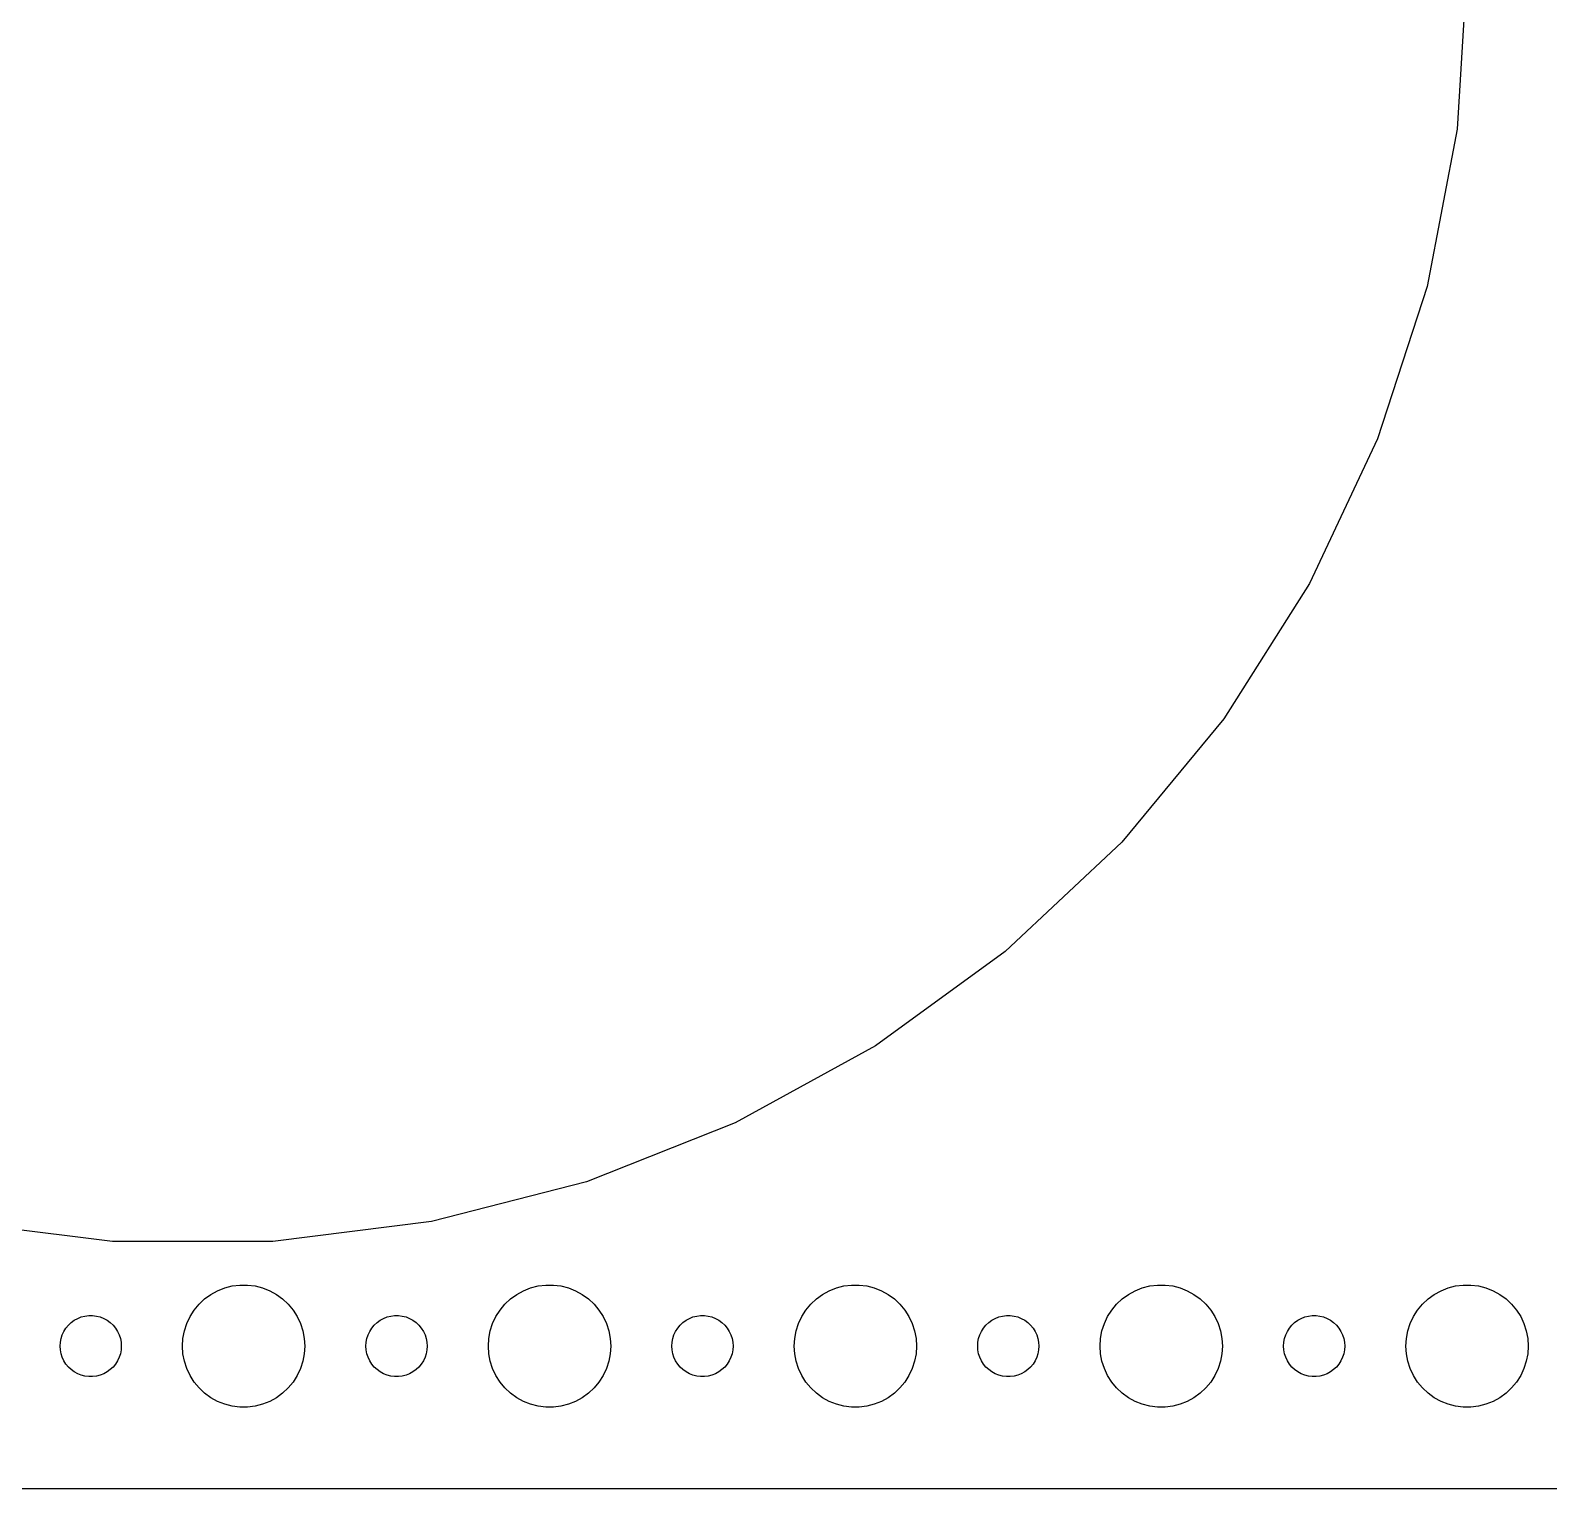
# Model space of a CAD drawing. Header units: metres. Extents: x -210 to 210, y -74 to 74.
# Drawn here: x -138 to -63.5, y -74.5 to -3 of the extents above; entities that cross this region are included whole.
import ezdxf

# ---------------------------------------------------------------- set-up
doc = ezdxf.new("R2010")
doc.units = ezdxf.units.M

msp = doc.modelspace()

# ---------------------------------------------------------------- linework, layer by layer
for p, q in [((-67.5, 0), (-67.9928, -7.83331)), ((-67.9928, -7.83331), (-69.4635, -15.5431)), ((-69.4635, -15.5431), (-71.889, -23.0078)), ((-71.889, -23.0078), (-75.2308, -30.1096)), ((-75.2308, -30.1096), (-79.4364, -36.7366)), ((-79.4364, -36.7366), (-84.4395, -42.7842)), ((-84.4395, -42.7842), (-90.161, -48.1571)), ((-90.161, -48.1571), (-96.5108, -52.7705)), ((-96.5108, -52.7705), (-103.389, -56.5517)), ((-103.389, -56.5517), (-110.686, -59.441)), ((-110.686, -59.441), (-118.289, -61.3929)), ((-133.924, -62.3767), (-141.711, -61.3929)), ((-118.289, -61.3929), (-126.076, -62.3767)), ((-126.076, -62.3767), (-133.924, -62.3767)), ((-128.777, -64.7855), (-128.427, -64.6468)), ((-128.427, -64.6468), (-128.062, -64.5531)), ((-128.062, -64.5531), (-127.688, -64.5059)), ((-127.688, -64.5059), (-127.312, -64.5059)), ((-127.312, -64.5059), (-126.938, -64.5531)), ((-126.938, -64.5531), (-126.573, -64.6468)), ((-126.573, -64.6468), (-126.223, -64.7855)), ((-113.777, -64.7855), (-113.427, -64.6468)), ((-113.427, -64.6468), (-113.062, -64.5531)), ((-113.062, -64.5531), (-112.688, -64.5059)), ((-112.688, -64.5059), (-112.312, -64.5059)), ((-112.312, -64.5059), (-111.938, -64.5531)), ((-111.938, -64.5531), (-111.573, -64.6468)), ((-111.573, -64.6468), (-111.223, -64.7855)), ((-98.7773, -64.7855), (-98.427, -64.6468)), ((-98.427, -64.6468), (-98.0621, -64.5531)), ((-98.0621, -64.5531), (-97.6884, -64.5059)), ((-97.6884, -64.5059), (-97.3116, -64.5059)), ((-97.3116, -64.5059), (-96.9379, -64.5531)), ((-96.9379, -64.5531), (-96.573, -64.6468)), ((-96.573, -64.6468), (-96.2227, -64.7855)), ((-83.7773, -64.7855), (-83.427, -64.6468)), ((-83.427, -64.6468), (-83.0621, -64.5531)), ((-83.0621, -64.5531), (-82.6884, -64.5059)), ((-82.6884, -64.5059), (-82.3116, -64.5059)), ((-82.3116, -64.5059), (-81.9379, -64.5531)), ((-81.9379, -64.5531), (-81.573, -64.6468)), ((-81.573, -64.6468), (-81.2227, -64.7855)), ((-68.7773, -64.7855), (-68.427, -64.6468)), ((-68.427, -64.6468), (-68.0621, -64.5531)), ((-68.0621, -64.5531), (-67.6884, -64.5059)), ((-67.6884, -64.5059), (-67.3116, -64.5059)), ((-67.3116, -64.5059), (-66.9379, -64.5531)), ((-66.9379, -64.5531), (-66.573, -64.6468)), ((-66.573, -64.6468), (-66.2227, -64.7855)), ((-129.927, -65.7366), (-129.687, -65.4464)), ((-129.687, -65.4464), (-129.412, -65.1885)), ((-129.412, -65.1885), (-129.107, -64.967)), ((-129.107, -64.967), (-128.777, -64.7855)), ((-126.223, -64.7855), (-125.893, -64.967)), ((-125.893, -64.967), (-125.588, -65.1885)), ((-125.588, -65.1885), (-125.313, -65.4464)), ((-125.313, -65.4464), (-125.073, -65.7366)), ((-114.927, -65.7366), (-114.687, -65.4464)), ((-114.687, -65.4464), (-114.412, -65.1885)), ((-114.412, -65.1885), (-114.107, -64.967)), ((-114.107, -64.967), (-113.777, -64.7855)), ((-111.223, -64.7855), (-110.893, -64.967)), ((-110.893, -64.967), (-110.588, -65.1885)), ((-110.588, -65.1885), (-110.313, -65.4464)), ((-110.313, -65.4464), (-110.073, -65.7366)), ((-99.927, -65.7366), (-99.6869, -65.4464)), ((-99.6869, -65.4464), (-99.4123, -65.1885)), ((-99.4123, -65.1885), (-99.1075, -64.967)), ((-99.1075, -64.967), (-98.7773, -64.7855)), ((-96.2227, -64.7855), (-95.8925, -64.967)), ((-95.8925, -64.967), (-95.5877, -65.1885)), ((-95.5877, -65.1885), (-95.3131, -65.4464)), ((-95.3131, -65.4464), (-95.073, -65.7366)), ((-84.927, -65.7366), (-84.6869, -65.4464)), ((-84.6869, -65.4464), (-84.4123, -65.1885)), ((-84.4123, -65.1885), (-84.1075, -64.967)), ((-84.1075, -64.967), (-83.7773, -64.7855)), ((-81.2227, -64.7855), (-80.8925, -64.967)), ((-80.8925, -64.967), (-80.5877, -65.1885)), ((-80.5877, -65.1885), (-80.3131, -65.4464)), ((-80.3131, -65.4464), (-80.073, -65.7366)), ((-69.927, -65.7366), (-69.6869, -65.4464)), ((-69.6869, -65.4464), (-69.4123, -65.1885)), ((-69.4123, -65.1885), (-69.1075, -64.967)), ((-69.1075, -64.967), (-68.7773, -64.7855)), ((-66.2227, -64.7855), (-65.8925, -64.967)), ((-65.8925, -64.967), (-65.5877, -65.1885)), ((-65.5877, -65.1885), (-65.3131, -65.4464)), ((-65.3131, -65.4464), (-65.073, -65.7366)), ((-135.956, -66.3442), (-135.804, -66.2335)), ((-135.804, -66.2335), (-135.639, -66.1428)), ((-135.639, -66.1428), (-135.464, -66.0734)), ((-135.464, -66.0734), (-135.281, -66.0266)), ((-135.281, -66.0266), (-135.094, -66.003)), ((-135.094, -66.003), (-134.906, -66.003)), ((-134.906, -66.003), (-134.719, -66.0266)), ((-134.719, -66.0266), (-134.536, -66.0734)), ((-134.536, -66.0734), (-134.361, -66.1428)), ((-134.361, -66.1428), (-134.196, -66.2335)), ((-134.196, -66.2335), (-134.044, -66.3442)), ((-130.289, -66.3956), (-130.129, -66.0547)), ((-130.129, -66.0547), (-129.927, -65.7366)), ((-125.073, -65.7366), (-124.871, -66.0547)), ((-124.871, -66.0547), (-124.711, -66.3956)), ((-120.956, -66.3442), (-120.804, -66.2335)), ((-120.804, -66.2335), (-120.639, -66.1428)), ((-120.639, -66.1428), (-120.464, -66.0734)), ((-120.464, -66.0734), (-120.281, -66.0266)), ((-120.281, -66.0266), (-120.094, -66.003)), ((-120.094, -66.003), (-119.906, -66.003)), ((-119.906, -66.003), (-119.719, -66.0266)), ((-119.719, -66.0266), (-119.536, -66.0734)), ((-119.536, -66.0734), (-119.361, -66.1428)), ((-119.361, -66.1428), (-119.196, -66.2335)), ((-119.196, -66.2335), (-119.044, -66.3442)), ((-115.289, -66.3956), (-115.129, -66.0547)), ((-115.129, -66.0547), (-114.927, -65.7366)), ((-110.073, -65.7366), (-109.871, -66.0547)), ((-109.871, -66.0547), (-109.711, -66.3956)), ((-105.956, -66.3442), (-105.804, -66.2335)), ((-105.804, -66.2335), (-105.639, -66.1428)), ((-105.639, -66.1428), (-105.464, -66.0734)), ((-105.464, -66.0734), (-105.281, -66.0266)), ((-105.281, -66.0266), (-105.094, -66.003)), ((-105.094, -66.003), (-104.906, -66.003)), ((-104.906, -66.003), (-104.719, -66.0266)), ((-104.719, -66.0266), (-104.536, -66.0734)), ((-104.536, -66.0734), (-104.361, -66.1428)), ((-104.361, -66.1428), (-104.196, -66.2335)), ((-104.196, -66.2335), (-104.044, -66.3442)), ((-100.289, -66.3956), (-100.129, -66.0547)), ((-100.129, -66.0547), (-99.927, -65.7366)), ((-95.073, -65.7366), (-94.8711, -66.0547)), ((-94.8711, -66.0547), (-94.7107, -66.3956)), ((-90.9561, -66.3442), (-90.8037, -66.2335)), ((-90.8037, -66.2335), (-90.6387, -66.1428)), ((-90.6387, -66.1428), (-90.4635, -66.0734)), ((-90.4635, -66.0734), (-90.2811, -66.0266)), ((-90.2811, -66.0266), (-90.0942, -66.003)), ((-90.0942, -66.003), (-89.9058, -66.003)), ((-89.9058, -66.003), (-89.7189, -66.0266)), ((-89.7189, -66.0266), (-89.5365, -66.0734)), ((-89.5365, -66.0734), (-89.3613, -66.1428)), ((-89.3613, -66.1428), (-89.1963, -66.2335)), ((-89.1963, -66.2335), (-89.0439, -66.3442)), ((-85.2893, -66.3956), (-85.1289, -66.0547)), ((-85.1289, -66.0547), (-84.927, -65.7366)), ((-80.073, -65.7366), (-79.8711, -66.0547)), ((-79.8711, -66.0547), (-79.7107, -66.3956)), ((-75.9561, -66.3442), (-75.8037, -66.2335)), ((-75.8037, -66.2335), (-75.6387, -66.1428)), ((-75.6387, -66.1428), (-75.4635, -66.0734)), ((-75.4635, -66.0734), (-75.2811, -66.0266)), ((-75.2811, -66.0266), (-75.0942, -66.003)), ((-75.0942, -66.003), (-74.9058, -66.003)), ((-74.9058, -66.003), (-74.7189, -66.0266)), ((-74.7189, -66.0266), (-74.5365, -66.0734)), ((-74.5365, -66.0734), (-74.3613, -66.1428)), ((-74.3613, -66.1428), (-74.1963, -66.2335)), ((-74.1963, -66.2335), (-74.0439, -66.3442)), ((-70.2893, -66.3956), (-70.1289, -66.0547)), ((-70.1289, -66.0547), (-69.927, -65.7366)), ((-65.073, -65.7366), (-64.8711, -66.0547)), ((-64.8711, -66.0547), (-64.7107, -66.3956)), ((-136.453, -67.127), (-136.395, -66.9478)), ((-136.395, -66.9478), (-136.314, -66.7774)), ((-136.314, -66.7774), (-136.214, -66.6183)), ((-136.214, -66.6183), (-136.093, -66.4732)), ((-136.093, -66.4732), (-135.956, -66.3442)), ((-134.044, -66.3442), (-133.907, -66.4732)), ((-133.907, -66.4732), (-133.786, -66.6183)), ((-133.786, -66.6183), (-133.686, -66.7774)), ((-133.686, -66.7774), (-133.605, -66.9478)), ((-133.605, -66.9478), (-133.547, -67.127)), ((-130.476, -67.124), (-130.406, -66.7539)), ((-130.406, -66.7539), (-130.289, -66.3956)), ((-124.711, -66.3956), (-124.594, -66.7539)), ((-124.594, -66.7539), (-124.524, -67.124)), ((-121.453, -67.127), (-121.395, -66.9478)), ((-121.395, -66.9478), (-121.314, -66.7774)), ((-121.314, -66.7774), (-121.214, -66.6183)), ((-121.214, -66.6183), (-121.093, -66.4732)), ((-121.093, -66.4732), (-120.956, -66.3442)), ((-119.044, -66.3442), (-118.907, -66.4732)), ((-118.907, -66.4732), (-118.786, -66.6183)), ((-118.786, -66.6183), (-118.686, -66.7774)), ((-118.686, -66.7774), (-118.605, -66.9478)), ((-118.605, -66.9478), (-118.547, -67.127)), ((-115.476, -67.124), (-115.406, -66.7539)), ((-115.406, -66.7539), (-115.289, -66.3956)), ((-109.711, -66.3956), (-109.594, -66.7539)), ((-109.594, -66.7539), (-109.524, -67.124)), ((-106.453, -67.127), (-106.395, -66.9478)), ((-106.395, -66.9478), (-106.314, -66.7774)), ((-106.314, -66.7774), (-106.214, -66.6183)), ((-106.214, -66.6183), (-106.093, -66.4732)), ((-106.093, -66.4732), (-105.956, -66.3442)), ((-104.044, -66.3442), (-103.907, -66.4732)), ((-103.907, -66.4732), (-103.786, -66.6183)), ((-103.786, -66.6183), (-103.686, -66.7774)), ((-103.686, -66.7774), (-103.605, -66.9478)), ((-103.605, -66.9478), (-103.547, -67.127)), ((-100.476, -67.124), (-100.406, -66.7539)), ((-100.406, -66.7539), (-100.289, -66.3956)), ((-94.7107, -66.3956), (-94.5943, -66.7539)), ((-94.5943, -66.7539), (-94.5237, -67.124)), ((-91.4529, -67.127), (-91.3947, -66.9478)), ((-91.3947, -66.9478), (-91.3145, -66.7774)), ((-91.3145, -66.7774), (-91.2135, -66.6183)), ((-91.2135, -66.6183), (-91.0934, -66.4732)), ((-91.0934, -66.4732), (-90.9561, -66.3442)), ((-89.0439, -66.3442), (-88.9065, -66.4732)), ((-88.9065, -66.4732), (-88.7865, -66.6183)), ((-88.7865, -66.6183), (-88.6855, -66.7774)), ((-88.6855, -66.7774), (-88.6053, -66.9478)), ((-88.6053, -66.9478), (-88.5471, -67.127)), ((-85.4763, -67.124), (-85.4057, -66.7539)), ((-85.4057, -66.7539), (-85.2893, -66.3956)), ((-79.7107, -66.3956), (-79.5943, -66.7539)), ((-79.5943, -66.7539), (-79.5237, -67.124)), ((-76.4529, -67.127), (-76.3947, -66.9478)), ((-76.3947, -66.9478), (-76.3145, -66.7774)), ((-76.3145, -66.7774), (-76.2135, -66.6183)), ((-76.2135, -66.6183), (-76.0934, -66.4732)), ((-76.0934, -66.4732), (-75.9561, -66.3442)), ((-74.0439, -66.3442), (-73.9065, -66.4732)), ((-73.9065, -66.4732), (-73.7865, -66.6183)), ((-73.7865, -66.6183), (-73.6855, -66.7774)), ((-73.6855, -66.7774), (-73.6053, -66.9478)), ((-73.6053, -66.9478), (-73.5471, -67.127)), ((-70.4763, -67.124), (-70.4057, -66.7539)), ((-70.4057, -66.7539), (-70.2893, -66.3956)), ((-64.7107, -66.3956), (-64.5943, -66.7539)), ((-64.5943, -66.7539), (-64.5237, -67.124)), ((-136.5, -67.5), (-136.488, -67.312)), ((-136.488, -67.688), (-136.5, -67.5)), ((-136.488, -67.312), (-136.453, -67.127)), ((-136.453, -67.873), (-136.488, -67.688)), ((-133.547, -67.127), (-133.512, -67.312)), ((-133.512, -67.688), (-133.547, -67.873)), ((-133.512, -67.312), (-133.5, -67.5)), ((-133.5, -67.5), (-133.512, -67.688)), ((-130.5, -67.5), (-130.476, -67.124)), ((-130.476, -67.876), (-130.5, -67.5)), ((-124.524, -67.124), (-124.5, -67.5)), ((-124.5, -67.5), (-124.524, -67.876)), ((-121.5, -67.5), (-121.488, -67.312)), ((-121.488, -67.688), (-121.5, -67.5)), ((-121.488, -67.312), (-121.453, -67.127)), ((-121.453, -67.873), (-121.488, -67.688)), ((-118.547, -67.127), (-118.512, -67.312)), ((-118.512, -67.688), (-118.547, -67.873)), ((-118.512, -67.312), (-118.5, -67.5)), ((-118.5, -67.5), (-118.512, -67.688)), ((-115.5, -67.5), (-115.476, -67.124)), ((-115.476, -67.876), (-115.5, -67.5)), ((-109.524, -67.124), (-109.5, -67.5)), ((-109.5, -67.5), (-109.524, -67.876)), ((-106.5, -67.5), (-106.488, -67.312)), ((-106.488, -67.688), (-106.5, -67.5)), ((-106.488, -67.312), (-106.453, -67.127)), ((-106.453, -67.873), (-106.488, -67.688)), ((-103.547, -67.127), (-103.512, -67.312)), ((-103.512, -67.688), (-103.547, -67.873)), ((-103.512, -67.312), (-103.5, -67.5)), ((-103.5, -67.5), (-103.512, -67.688)), ((-100.5, -67.5), (-100.476, -67.124)), ((-100.476, -67.876), (-100.5, -67.5)), ((-94.5237, -67.124), (-94.5, -67.5)), ((-94.5, -67.5), (-94.5237, -67.876)), ((-91.5, -67.5), (-91.4882, -67.312)), ((-91.4882, -67.688), (-91.5, -67.5)), ((-91.4882, -67.312), (-91.4529, -67.127)), ((-91.4529, -67.873), (-91.4882, -67.688)), ((-88.5471, -67.127), (-88.5118, -67.312)), ((-88.5118, -67.688), (-88.5471, -67.873)), ((-88.5118, -67.312), (-88.5, -67.5)), ((-88.5, -67.5), (-88.5118, -67.688)), ((-85.5, -67.5), (-85.4763, -67.124)), ((-85.4763, -67.876), (-85.5, -67.5)), ((-79.5237, -67.124), (-79.5, -67.5)), ((-79.5, -67.5), (-79.5237, -67.876)), ((-76.5, -67.5), (-76.4882, -67.312)), ((-76.4882, -67.688), (-76.5, -67.5)), ((-76.4882, -67.312), (-76.4529, -67.127)), ((-76.4529, -67.873), (-76.4882, -67.688)), ((-73.5471, -67.127), (-73.5118, -67.312)), ((-73.5118, -67.688), (-73.5471, -67.873)), ((-73.5118, -67.312), (-73.5, -67.5)), ((-73.5, -67.5), (-73.5118, -67.688)), ((-70.5, -67.5), (-70.4763, -67.124)), ((-70.4763, -67.876), (-70.5, -67.5)), ((-64.5237, -67.124), (-64.5, -67.5)), ((-64.5, -67.5), (-64.5237, -67.876)), ((-136.395, -68.0522), (-136.453, -67.873)), ((-136.314, -68.2226), (-136.395, -68.0522)), ((-136.214, -68.3817), (-136.314, -68.2226)), ((-136.093, -68.5268), (-136.214, -68.3817)), ((-133.786, -68.3817), (-133.907, -68.5268)), ((-133.686, -68.2226), (-133.786, -68.3817)), ((-133.605, -68.0522), (-133.686, -68.2226)), ((-133.547, -67.873), (-133.605, -68.0522)), ((-130.406, -68.2461), (-130.476, -67.876)), ((-130.289, -68.6044), (-130.406, -68.2461)), ((-124.594, -68.2461), (-124.711, -68.6044)), ((-124.524, -67.876), (-124.594, -68.2461)), ((-121.395, -68.0522), (-121.453, -67.873)), ((-121.314, -68.2226), (-121.395, -68.0522)), ((-121.214, -68.3817), (-121.314, -68.2226)), ((-121.093, -68.5268), (-121.214, -68.3817)), ((-118.786, -68.3817), (-118.907, -68.5268)), ((-118.686, -68.2226), (-118.786, -68.3817)), ((-118.605, -68.0522), (-118.686, -68.2226)), ((-118.547, -67.873), (-118.605, -68.0522)), ((-115.406, -68.2461), (-115.476, -67.876)), ((-115.289, -68.6044), (-115.406, -68.2461)), ((-109.594, -68.2461), (-109.711, -68.6044)), ((-109.524, -67.876), (-109.594, -68.2461)), ((-106.395, -68.0522), (-106.453, -67.873)), ((-106.314, -68.2226), (-106.395, -68.0522)), ((-106.214, -68.3817), (-106.314, -68.2226)), ((-106.093, -68.5268), (-106.214, -68.3817)), ((-103.786, -68.3817), (-103.907, -68.5268)), ((-103.686, -68.2226), (-103.786, -68.3817)), ((-103.605, -68.0522), (-103.686, -68.2226)), ((-103.547, -67.873), (-103.605, -68.0522)), ((-100.406, -68.2461), (-100.476, -67.876)), ((-100.289, -68.6044), (-100.406, -68.2461)), ((-94.5943, -68.2461), (-94.7107, -68.6044)), ((-94.5237, -67.876), (-94.5943, -68.2461)), ((-91.3947, -68.0522), (-91.4529, -67.873)), ((-91.3145, -68.2226), (-91.3947, -68.0522)), ((-91.2135, -68.3817), (-91.3145, -68.2226)), ((-91.0934, -68.5268), (-91.2135, -68.3817)), ((-88.7865, -68.3817), (-88.9065, -68.5268)), ((-88.6855, -68.2226), (-88.7865, -68.3817)), ((-88.6053, -68.0522), (-88.6855, -68.2226)), ((-88.5471, -67.873), (-88.6053, -68.0522)), ((-85.4057, -68.2461), (-85.4763, -67.876)), ((-85.2893, -68.6044), (-85.4057, -68.2461)), ((-79.5943, -68.2461), (-79.7107, -68.6044)), ((-79.5237, -67.876), (-79.5943, -68.2461)), ((-76.3947, -68.0522), (-76.4529, -67.873)), ((-76.3145, -68.2226), (-76.3947, -68.0522)), ((-76.2135, -68.3817), (-76.3145, -68.2226)), ((-76.0934, -68.5268), (-76.2135, -68.3817)), ((-73.7865, -68.3817), (-73.9065, -68.5268)), ((-73.6855, -68.2226), (-73.7865, -68.3817)), ((-73.6053, -68.0522), (-73.6855, -68.2226)), ((-73.5471, -67.873), (-73.6053, -68.0522)), ((-70.4057, -68.2461), (-70.4763, -67.876)), ((-70.2893, -68.6044), (-70.4057, -68.2461)), ((-64.5943, -68.2461), (-64.7107, -68.6044)), ((-64.5237, -67.876), (-64.5943, -68.2461)), ((-135.956, -68.6558), (-136.093, -68.5268)), ((-135.804, -68.7665), (-135.956, -68.6558)), ((-135.639, -68.8572), (-135.804, -68.7665)), ((-135.464, -68.9266), (-135.639, -68.8572)), ((-135.281, -68.9734), (-135.464, -68.9266)), ((-135.094, -68.997), (-135.281, -68.9734)), ((-134.906, -68.997), (-135.094, -68.997)), ((-134.719, -68.9734), (-134.906, -68.997)), ((-134.536, -68.9266), (-134.719, -68.9734)), ((-134.361, -68.8572), (-134.536, -68.9266)), ((-134.196, -68.7665), (-134.361, -68.8572)), ((-134.044, -68.6558), (-134.196, -68.7665)), ((-133.907, -68.5268), (-134.044, -68.6558)), ((-130.129, -68.9453), (-130.289, -68.6044)), ((-129.927, -69.2634), (-130.129, -68.9453)), ((-124.871, -68.9453), (-125.073, -69.2634)), ((-124.711, -68.6044), (-124.871, -68.9453)), ((-120.956, -68.6558), (-121.093, -68.5268)), ((-120.804, -68.7665), (-120.956, -68.6558)), ((-120.639, -68.8572), (-120.804, -68.7665)), ((-120.464, -68.9266), (-120.639, -68.8572)), ((-120.281, -68.9734), (-120.464, -68.9266)), ((-120.094, -68.997), (-120.281, -68.9734)), ((-119.906, -68.997), (-120.094, -68.997)), ((-119.719, -68.9734), (-119.906, -68.997)), ((-119.536, -68.9266), (-119.719, -68.9734)), ((-119.361, -68.8572), (-119.536, -68.9266)), ((-119.196, -68.7665), (-119.361, -68.8572)), ((-119.044, -68.6558), (-119.196, -68.7665)), ((-118.907, -68.5268), (-119.044, -68.6558)), ((-115.129, -68.9453), (-115.289, -68.6044)), ((-114.927, -69.2634), (-115.129, -68.9453)), ((-109.871, -68.9453), (-110.073, -69.2634)), ((-109.711, -68.6044), (-109.871, -68.9453)), ((-105.956, -68.6558), (-106.093, -68.5268)), ((-105.804, -68.7665), (-105.956, -68.6558)), ((-105.639, -68.8572), (-105.804, -68.7665)), ((-105.464, -68.9266), (-105.639, -68.8572)), ((-105.281, -68.9734), (-105.464, -68.9266)), ((-105.094, -68.997), (-105.281, -68.9734)), ((-104.906, -68.997), (-105.094, -68.997)), ((-104.719, -68.9734), (-104.906, -68.997)), ((-104.536, -68.9266), (-104.719, -68.9734)), ((-104.361, -68.8572), (-104.536, -68.9266)), ((-104.196, -68.7665), (-104.361, -68.8572)), ((-104.044, -68.6558), (-104.196, -68.7665)), ((-103.907, -68.5268), (-104.044, -68.6558)), ((-100.129, -68.9453), (-100.289, -68.6044)), ((-99.927, -69.2634), (-100.129, -68.9453)), ((-94.8711, -68.9453), (-95.073, -69.2634)), ((-94.7107, -68.6044), (-94.8711, -68.9453)), ((-90.9561, -68.6558), (-91.0934, -68.5268)), ((-90.8037, -68.7665), (-90.9561, -68.6558)), ((-90.6387, -68.8572), (-90.8037, -68.7665)), ((-90.4635, -68.9266), (-90.6387, -68.8572)), ((-90.2811, -68.9734), (-90.4635, -68.9266)), ((-90.0942, -68.997), (-90.2811, -68.9734)), ((-89.9058, -68.997), (-90.0942, -68.997)), ((-89.7189, -68.9734), (-89.9058, -68.997)), ((-89.5365, -68.9266), (-89.7189, -68.9734)), ((-89.3613, -68.8572), (-89.5365, -68.9266)), ((-89.1963, -68.7665), (-89.3613, -68.8572)), ((-89.0439, -68.6558), (-89.1963, -68.7665)), ((-88.9065, -68.5268), (-89.0439, -68.6558)), ((-85.1289, -68.9453), (-85.2893, -68.6044)), ((-84.927, -69.2634), (-85.1289, -68.9453)), ((-79.8711, -68.9453), (-80.073, -69.2634)), ((-79.7107, -68.6044), (-79.8711, -68.9453)), ((-75.9561, -68.6558), (-76.0934, -68.5268)), ((-75.8037, -68.7665), (-75.9561, -68.6558)), ((-75.6387, -68.8572), (-75.8037, -68.7665)), ((-75.4635, -68.9266), (-75.6387, -68.8572)), ((-75.2811, -68.9734), (-75.4635, -68.9266)), ((-75.0942, -68.997), (-75.2811, -68.9734)), ((-74.9058, -68.997), (-75.0942, -68.997)), ((-74.7189, -68.9734), (-74.9058, -68.997)), ((-74.5365, -68.9266), (-74.7189, -68.9734)), ((-74.3613, -68.8572), (-74.5365, -68.9266)), ((-74.1963, -68.7665), (-74.3613, -68.8572)), ((-74.0439, -68.6558), (-74.1963, -68.7665)), ((-73.9065, -68.5268), (-74.0439, -68.6558)), ((-70.1289, -68.9453), (-70.2893, -68.6044)), ((-69.927, -69.2634), (-70.1289, -68.9453)), ((-64.8711, -68.9453), (-65.073, -69.2634)), ((-64.7107, -68.6044), (-64.8711, -68.9453)), ((-129.687, -69.5536), (-129.927, -69.2634)), ((-129.412, -69.8115), (-129.687, -69.5536)), ((-129.107, -70.033), (-129.412, -69.8115)), ((-125.588, -69.8115), (-125.893, -70.033)), ((-125.313, -69.5536), (-125.588, -69.8115)), ((-125.073, -69.2634), (-125.313, -69.5536)), ((-114.687, -69.5536), (-114.927, -69.2634)), ((-114.412, -69.8115), (-114.687, -69.5536)), ((-114.107, -70.033), (-114.412, -69.8115)), ((-110.588, -69.8115), (-110.893, -70.033)), ((-110.313, -69.5536), (-110.588, -69.8115)), ((-110.073, -69.2634), (-110.313, -69.5536)), ((-99.6869, -69.5536), (-99.927, -69.2634)), ((-99.4123, -69.8115), (-99.6869, -69.5536)), ((-99.1075, -70.033), (-99.4123, -69.8115)), ((-95.5877, -69.8115), (-95.8925, -70.033)), ((-95.3131, -69.5536), (-95.5877, -69.8115)), ((-95.073, -69.2634), (-95.3131, -69.5536)), ((-84.6869, -69.5536), (-84.927, -69.2634)), ((-84.4123, -69.8115), (-84.6869, -69.5536)), ((-84.1075, -70.033), (-84.4123, -69.8115)), ((-80.5877, -69.8115), (-80.8925, -70.033)), ((-80.3131, -69.5536), (-80.5877, -69.8115)), ((-80.073, -69.2634), (-80.3131, -69.5536)), ((-69.6869, -69.5536), (-69.927, -69.2634)), ((-69.4123, -69.8115), (-69.6869, -69.5536)), ((-69.1075, -70.033), (-69.4123, -69.8115)), ((-65.5877, -69.8115), (-65.8925, -70.033)), ((-65.3131, -69.5536), (-65.5877, -69.8115)), ((-65.073, -69.2634), (-65.3131, -69.5536)), ((-128.777, -70.2145), (-129.107, -70.033)), ((-128.427, -70.3532), (-128.777, -70.2145)), ((-128.062, -70.4469), (-128.427, -70.3532)), ((-127.688, -70.4941), (-128.062, -70.4469)), ((-127.312, -70.4941), (-127.688, -70.4941)), ((-126.938, -70.4469), (-127.312, -70.4941)), ((-126.573, -70.3532), (-126.938, -70.4469)), ((-126.223, -70.2145), (-126.573, -70.3532)), ((-125.893, -70.033), (-126.223, -70.2145)), ((-113.777, -70.2145), (-114.107, -70.033)), ((-113.427, -70.3532), (-113.777, -70.2145)), ((-113.062, -70.4469), (-113.427, -70.3532)), ((-112.688, -70.4941), (-113.062, -70.4469)), ((-112.312, -70.4941), (-112.688, -70.4941)), ((-111.938, -70.4469), (-112.312, -70.4941)), ((-111.573, -70.3532), (-111.938, -70.4469)), ((-111.223, -70.2145), (-111.573, -70.3532)), ((-110.893, -70.033), (-111.223, -70.2145)), ((-98.7773, -70.2145), (-99.1075, -70.033)), ((-98.427, -70.3532), (-98.7773, -70.2145)), ((-98.0621, -70.4469), (-98.427, -70.3532)), ((-97.6884, -70.4941), (-98.0621, -70.4469)), ((-97.3116, -70.4941), (-97.6884, -70.4941)), ((-96.9379, -70.4469), (-97.3116, -70.4941)), ((-96.573, -70.3532), (-96.9379, -70.4469)), ((-96.2227, -70.2145), (-96.573, -70.3532)), ((-95.8925, -70.033), (-96.2227, -70.2145)), ((-83.7773, -70.2145), (-84.1075, -70.033)), ((-83.427, -70.3532), (-83.7773, -70.2145)), ((-83.0621, -70.4469), (-83.427, -70.3532)), ((-82.6884, -70.4941), (-83.0621, -70.4469)), ((-82.3116, -70.4941), (-82.6884, -70.4941)), ((-81.9379, -70.4469), (-82.3116, -70.4941)), ((-81.573, -70.3532), (-81.9379, -70.4469)), ((-81.2227, -70.2145), (-81.573, -70.3532)), ((-80.8925, -70.033), (-81.2227, -70.2145)), ((-68.7773, -70.2145), (-69.1075, -70.033)), ((-68.427, -70.3532), (-68.7773, -70.2145)), ((-68.0621, -70.4469), (-68.427, -70.3532)), ((-67.6884, -70.4941), (-68.0621, -70.4469)), ((-67.3116, -70.4941), (-67.6884, -70.4941)), ((-66.9379, -70.4469), (-67.3116, -70.4941)), ((-66.573, -70.3532), (-66.9379, -70.4469)), ((-66.2227, -70.2145), (-66.573, -70.3532)), ((-65.8925, -70.033), (-66.2227, -70.2145)), ((-204.814, -74.4901), (204.814, -74.4901))]:
    msp.add_line(p, q)

doc.saveas('drawing.dxf')
